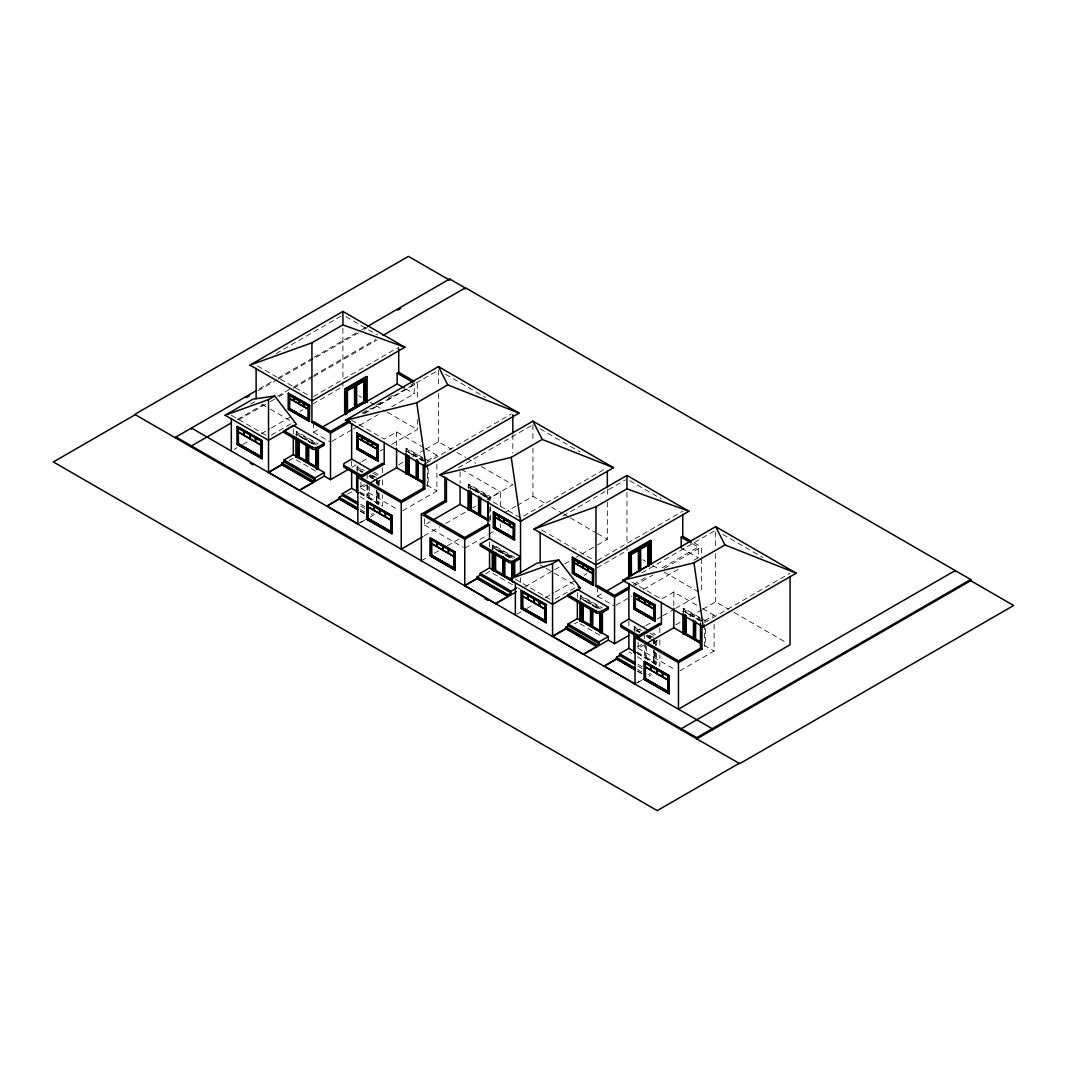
<?xml version="1.0" encoding="UTF-8"?>
<svg xmlns="http://www.w3.org/2000/svg" width="1067" height="1067" viewBox="0 0 1067 1067"><rect width="100%" height="100%" fill="white"/><g stroke="black" fill="none" stroke-linecap="round" stroke-linejoin="round"><path stroke-width="0.75" stroke-dasharray="5 3.75" d="M276.046 353.644L341.493 315.845M259.268 388.908L272.245 381.412M278.02 378.078L312.631 358.085M314.071 357.258L360.233 330.61M361.673 329.783L367.448 326.449M258.081 390.775L276.806 379.972M278.247 379.132L358.912 332.571M364.554 329.303L367.448 327.636M250.612 404.113L254.746 401.725M237.261 419.504L263.229 404.513M277.647 396.19L292.078 387.855M293.518 387.028L312.271 376.198M313.711 375.371L375.731 339.559M238.701 419.865L268.991 402.379M270.444 401.539L277.647 397.377M279.087 396.551L286.303 392.376M293.518 388.215L312.271 377.398M313.711 376.558L377.171 339.92M313.351 396.537L398.725 347.242M234.18 449.394L237.047 447.74M242.769 444.446L248.491 441.138M261.375 433.695L269.951 428.747M271.391 427.92L289.984 417.184M300 411.395L302.868 409.741M312.871 403.966L342.92 386.614L342.92 381.626M271.285 435.136L291.945 423.212M295.906 435.096L296.679 431.508L318.379 444.045M313.471 423.052L313.471 432.255L317.806 429.761M308.536 441.365L315.672 445.606M362.273 413.036L370.929 408.034M376.704 404.7L382.466 401.365M388.241 398.031L394.016 394.697M411.328 384.707L414.223 383.04L414.223 393.776L391.136 407.101M363.02 413.716L437.017 370.996M364.674 413.436L417.317 383.04L417.317 399.658M289.064 460.664L293.318 458.21M331.97 441.271L352.163 429.601M353.617 428.774L357.938 426.267M359.379 425.44L378.145 414.61M423.932 447.713L396.591 431.922L384.187 439.084L351.643 420.291M351.87 467.359L360.406 462.438M361.833 461.611L367.515 458.33M380.319 450.928L383.173 449.287M391.709 444.365L417.317 429.574L417.317 419.598M356.671 470.174L357.445 466.586L364.22 470.507M405.673 451.781L406.447 448.207L422.719 457.596M347.509 494.261L351.643 491.874L354.457 493.501M360.179 486.952L364.447 484.485M398.591 464.772L404.286 461.478M412.822 456.556L424.213 449.981M425.626 449.154L438.444 441.765L451.314 449.194M360.939 482.164L360.939 488.299L366.648 485.005M375.997 482.604L382.64 478.776L382.64 486.832M427.333 460.704L436.883 455.182M427.374 461.171L428.147 460.731L424.079 458.383M367.235 484.898L367.128 496.195L367.128 484.952M426.146 463.185L511.4 413.956M368.288 497.916L368.168 486.352M369.302 486.085L369.302 497.329M376.424 501.57L376.531 490.26L376.424 501.57L369.195 497.395M376.811 490.433L376.811 503.731L377.598 503.277M371.276 514.547L373.343 513.347M357.845 523.79L366.101 519.015M360.593 522.497L366.101 519.322M370.236 516.935L375.757 513.747M458.543 467.693L531.513 425.56M428.147 468.56L428.147 485.792L427.374 486.232L427.374 464.305M402.659 510.746L436.883 490.98L436.883 463.318M468.053 487.792L468.826 484.218L490.527 496.742L490.527 499.876M470.254 486.979L469.6 487.352L488.846 497.715L470.254 486.979L470.254 490.3M424.439 518.815L424.439 524.964L430.148 521.67M468.053 484.658L489.753 497.195L490.527 496.742M500.383 506.492L500.383 491.847L487.992 499.009L520.536 517.802L605.909 468.506M424.132 535.927L439.871 526.845M445.593 523.537L467.053 511.146M472.774 507.852L475.642 506.198M487.085 499.583L512.84 484.711L481.364 466.546M421.345 560.749L428.494 556.627M434.216 553.32L438.51 550.839M447.1 545.891L459.97 538.448M504.318 512.84L515.774 506.238M517.202 505.411L532.94 496.328L545.811 503.757M464.745 548.225L487.552 535.047M488.979 534.234L494.688 530.939M492.26 550.025L492.26 545.317L493.034 544.877L514.734 557.401M562.923 515.975L625.529 479.83M504.784 554.787L512.133 558.908M485.405 573.873L489.54 571.485L516.308 586.943M524.804 586.93L553.266 570.498M554.693 569.671L563.229 564.75M564.643 563.923L570.338 560.642M576.033 557.347L580.301 554.88M581.728 554.066L595.96 545.851M597.373 545.024L607.336 539.275L607.336 499.316M597.373 560.522L682.747 511.226M516.788 614.205L521.083 611.724M526.805 608.43L532.526 605.122M545.397 597.68L553.986 592.732M555.414 591.905L574.019 581.168M584.036 575.38L586.89 573.726M596.906 567.951L626.956 550.599L626.956 545.61M555.307 599.12L575.98 587.197M579.941 599.08L580.715 595.493L602.415 608.03M597.507 587.037L597.507 596.24L601.828 593.745M641.667 572.939L714.236 531.046M592.465 605.416L599.707 609.59M633.318 584.516L647.749 576.18M662.18 567.844L698.245 547.024L698.245 557.761L693.923 560.255M634.478 585.636L652.977 574.953M664.354 568.378L701.352 547.024L701.352 556.987M574.513 623.835L577.354 622.194M615.992 605.256L631.864 596.08M643.414 589.424L678.052 569.418M696.831 605.269L673.81 591.972L661.407 599.134L628.863 580.341M633.891 630.224L634.665 626.636L641.44 630.557M635.892 631.344L644.428 626.422M645.855 625.595L651.55 622.314M657.245 619.02L661.513 616.553M662.927 615.739L674.317 609.164M675.744 608.337L698.512 595.199M637.119 631.184L639.626 632.518M682.893 611.831L683.667 608.257L699.939 617.646M637.399 647.002L641.667 644.535M675.811 624.822L681.506 621.528M690.042 616.606L701.432 610.031M702.846 609.204L715.65 601.815L728.534 609.244M638.159 642.214L638.159 648.349L643.868 645.055M653.217 642.654L659.859 638.826L659.859 646.882M704.553 620.754L714.103 615.232M704.593 621.221L705.367 620.781L701.299 618.433M704.727 622.448L790.06 573.179M645.508 657.966L645.375 644.735M646.522 646.135L646.522 657.379M653.644 661.62L653.751 650.31L653.644 661.62L646.415 657.445M654.031 650.483L654.031 663.781L654.805 663.327M654.031 663.781L656.365 664.221L656.365 653.257M648.496 674.597L650.563 673.397M635.052 683.84L643.321 679.065M637.813 682.547L643.321 679.372M648.829 676.185L651.59 674.597M679.879 670.796L714.103 651.03L714.103 623.368M345.788 316.686L377.265 334.851M445.593 374.304L485.658 397.431M540.089 428.867L580.155 451.995M629.81 480.67L661.287 498.836M722.812 534.354L762.865 557.481M694.204 542.89L701.352 547.024M692.563 543.743L698.245 547.024M405.7 388.855L414.223 393.776M681.199 547.918L698.245 557.761M358.659 395.71L361.526 397.351M370.102 402.312L374.397 404.793M375.824 405.62L385.841 411.395M387.281 412.222L417.317 429.574M457.036 452.501L465.625 457.463M467.053 458.29L475.642 463.238M551.532 507.065L562.989 513.667M564.416 514.494L568.711 516.975M570.138 517.802L595.893 532.673M597.32 533.5L607.336 539.275M642.694 559.695L645.548 561.335M652.711 565.47L658.432 568.778M664.154 572.085L698.485 591.905M734.256 612.551L787.193 643.121M425.373 448.54L438.444 456.076M461.531 469.413L500.383 491.847M702.593 608.59L715.65 616.126M405.673 448.647L423.306 458.823M682.893 608.697L700.526 618.873M425.146 460.931L407.221 451.328L425.826 462.078M702.353 620.981L684.44 611.378L703.046 622.128M423.132 460.851L418.197 458.116L423.025 460.904M700.352 620.901L695.417 618.166L700.245 620.954M257.56 365.968L309.057 395.697M541.583 529.952L593.092 559.682M426.6 484.885L428.147 485.792M426.813 485.165L436.883 490.98M704.033 645.215L714.103 651.03M313.471 432.255L330.517 442.098M597.507 596.24L614.552 606.083M261.842 404.246L269.004 408.368M270.431 409.195L293.318 422.412M540.155 564.923L544.45 567.404M545.877 568.218L553.026 572.352M554.467 573.179L577.354 586.397M374.184 472.094L378.412 474.535M652.817 632.958L655.631 634.585M372.77 473.081L378.412 476.335M649.99 633.131L654.218 635.572M372.356 475.202L376.424 477.549M649.576 635.252L653.644 637.599M295.906 431.962L317.606 444.486M356.671 467.039L363.447 470.947M370.236 474.868L374.304 477.216M492.26 545.317L513.961 557.854M579.941 595.946L601.641 608.47M633.891 627.089L640.667 630.997M647.442 634.918L651.51 637.266M316.699 445.006L297.466 434.642L316.059 445.379M362.847 471.654L358.219 469.72L362.206 472.027M369.489 475.482L373.477 477.789M600.734 608.99L581.488 598.627L600.094 609.364M640.067 631.704L635.439 629.77L639.426 632.077M646.709 635.532L650.697 637.839M368.849 475.855L372.836 478.163M646.068 635.905L651.377 638.973M306.469 440.178L299.133 436.056L306.376 440.231M309.75 442.071L315.779 445.553M360.006 471.08L362.407 472.468M375.331 479.923L369.195 476.509L372.81 478.603M502.824 553.546L495.488 549.425L502.73 553.6M590.504 604.162L583.169 600.041L590.398 604.215M593.785 606.056L599.801 609.537M652.551 639.973L646.415 636.559L650.03 638.653M505.998 555.494L512.027 558.975M360.939 488.299L398.364 509.906M424.439 524.964L463.305 547.398M638.159 648.349L675.584 669.956M231.326 415.25L267.097 435.91M515.361 579.234L551.119 599.894M359.899 492.02L367.235 496.142M637.119 652.07L644.455 656.192L644.455 644.948M358.992 492.541L382.64 506.198L382.64 494.901M636.212 652.591L659.859 666.248L659.859 654.951M360.193 493.381L377.465 503.357L377.465 491.727M637.412 653.431L654.685 663.407L654.685 650.11M376.811 503.731L378.372 504.624L378.372 492.1M296.146 459.837L318.686 472.854M360.099 496.755L365.728 500.01M517.722 587.757L520.536 589.384M580.168 623.822L602.722 636.839M628.863 651.924L631.677 653.551M637.319 656.805L642.948 660.06M360.659 504.238L364.887 506.678M637.879 664.288L643.508 667.542M360.659 506.038L364.887 508.479M637.879 666.088L643.508 669.342M360.379 509.452L366.008 512.707M637.599 669.502L643.228 672.757M360.379 510.946L366.008 514.187M637.599 670.996L643.228 674.251M360.379 511.24L366.008 514.494M637.599 671.29L643.228 674.544M715.65 531.886L715.65 546.878M715.65 553.533L715.65 601.815M705.367 628.61L705.367 645.842L704.593 646.282L704.593 624.355M701.352 558.655L701.352 593.559M683.667 608.257L683.667 612.951M673.81 591.972L673.81 606.616M659.859 627.876L659.859 633.971M656.365 640.733L656.365 645.428M655.578 641.187L655.578 645.882M655.578 652.15L655.578 664.674M654.685 640.133L654.685 643.468M654.031 640.507L654.031 643.841M644.348 635.372L644.348 638.573M634.665 626.636L634.665 631.344M628.863 620.927L628.863 627.369M626.956 492.327L626.956 543.943M607.336 489.326L607.336 497.649M580.715 595.493L580.715 600.201M577.354 592.799L577.354 597.64M532.94 424.733L532.94 441.378M532.94 448.047L532.94 496.328M520.536 577.74L520.536 582.582M512.84 434.776L512.84 453.088M500.383 524.39L500.383 527.645M493.034 544.877L493.034 549.572M490.527 506.145L490.527 521.803L489.753 522.243L489.753 506.585M489.753 497.195L489.753 500.33M489.54 542.103L489.54 546.944M468.826 484.218L468.826 488.913M460.09 471.841L460.09 483.231M438.444 370.169L438.444 386.828M438.444 393.483L438.444 441.765M406.447 448.207L406.447 452.901M396.591 431.922L396.591 446.566M382.64 467.826L382.64 473.921M379.145 480.683L379.145 485.378M379.145 493.207L379.145 504.171M378.372 481.137L378.372 485.832M377.465 480.083L377.465 485.072M376.811 480.457L376.811 483.778M367.128 475.322L367.128 478.523M357.445 466.586L357.445 471.294M351.643 460.877L351.643 467.319M342.92 328.343L342.92 379.959M296.679 431.508L296.679 436.216M293.318 428.814L293.318 433.655M409.008 452.688L416.237 456.863L409.008 452.688M471.387 488.699L478.616 492.887L471.387 488.699M480.683 494.074L487.926 498.249L480.683 494.074M494.461 547.638L493.808 548.011L513.054 558.374L494.461 547.638M686.228 612.738L693.457 616.913L686.228 612.738M653.751 643.881L653.751 640.68L653.644 643.948M376.531 483.831L376.531 480.63L376.424 483.898"/><path stroke-width="1.5" d="M621.461 625.209L621.541 625.142A3.241 1.867 0 0 0 621.461 627.383L638.119 637.012M135.256 414.676L53.35 461.958L657.259 810.627L739.164 763.332M249.918 365.141L342.92 311.444L404.927 347.242L311.924 400.939L249.918 365.141L311.924 342.774L342.92 324.875L404.927 347.242M175.975 438.177L175.975 436.99L256.387 390.562M367.448 326.449L449.66 278.98L465.159 287.93L465.159 289.117M246.29 397.591L249.171 395.924M397.804 310.11L400.685 308.443M225.124 415.25L253.026 399.151L274.726 396.017L296.426 424.199L268.524 440.311L225.124 415.25L268.524 399.592L274.726 396.017M231.499 422.839L191.473 445.939L191.473 447.126M382.946 335.398L465.412 287.783L970.703 579.501L970.703 580.701L696.764 738.857L696.764 737.67L175.975 436.99M288.343 393.376L309.603 405.353L309.35 421.412L288.343 409.275L288.343 393.376L309.603 405.353M289.37 395.163L308.51 405.993L308.31 419.611L289.37 408.688L289.37 395.163L308.416 406.047L308.31 419.611M237.221 426.533L262.282 440.711L262.029 458.757L237.221 444.432L237.221 426.533L262.282 440.711M289.37 398.551L293.505 400.552L293.438 397.511M238.261 428.334L238.448 443.725L261.188 456.849L261.188 441.338L238.261 428.334L238.261 443.845L261.188 456.849M289.69 398.658L308.416 409.421M238.581 432.015L244.05 435.136L244.01 431.575M238.581 432.322L261.095 445.272M293.638 400.925L293.798 397.604L293.758 400.712L298.947 403.659L298.947 400.578M244.263 431.722L244.263 435.296L249.731 438.417L249.731 434.829M299.16 400.739L299.16 403.819L303.642 406.407L303.575 403.366M288.343 409.275L309.603 421.252M289.37 408.688L308.416 419.264M303.895 403.473L303.895 406.554L308.416 409.128M249.945 435.003L249.825 438.804M237.221 444.432L262.282 458.61M238.261 443.845L261.095 456.609M255.373 438.137L255.373 441.711L249.945 438.577M255.627 438.284L255.627 441.858L261.095 444.979M346.348 413.222L346.348 389.962L346.988 390.335L346.988 413.596L345.441 414.489L344.668 414.049L344.668 388.988L366.368 376.464L367.141 376.904L367.141 401.966L364.821 402.406M344.668 388.988L345.441 389.442L367.141 376.904M349.002 388.428L360.966 381.519M346.988 390.335L365.594 379.599L365.594 402.859M347.282 390.495L354.617 386.374L347.282 390.495L347.375 411.435L354.617 407.261L354.511 386.321M356.685 406.06L356.578 385.12L363.807 380.946L363.914 401.886L356.578 406.007L363.914 401.886M356.685 385.187L363.914 381.012M285.356 430.014L293.318 425.413L324.328 443.312L324.328 445.099L318.006 448.754A4.215 2.441 0 0 1 312.044 448.754L284.022 432.575L284.022 430.788L312.044 446.953A4.215 2.441 0 0 0 318.006 446.953L324.328 443.312M311.924 342.774L311.924 422.412L313.471 421.518L330.517 431.361L349.282 420.531M322.127 427.253L397.164 383.933L397.164 373.197L398.725 372.303L414.463 381.386M347.282 411.369L354.617 407.261M345.441 420.291L438.444 366.595L519.042 413.129L426.04 466.826L345.441 420.291L416.744 402.793L447.74 384.894L519.042 413.129M284.022 459.997L315.018 477.896L315.018 479.683L284.022 461.784L284.022 459.997L293.318 454.622L324.328 472.521L324.328 476.109L299.52 490.42L268.524 472.228L281.955 464.465L312.951 482.364L299.52 490.126M311.924 422.412L330.517 433.149L350.443 421.652M281.955 462.985L312.951 480.884L312.951 482.671L281.955 464.772L281.955 462.985L284.022 461.784M281.955 464.772L268.524 472.521L268.524 399.592M295.906 438.23L295.906 457.023L296.679 456.569M295.906 457.023L298.24 457.463M299.24 440.818L299.24 456.876M306.469 444.992L306.376 461.117L306.376 445.059M356.845 433.109L378.105 445.086L377.851 461.131L356.845 449.007L356.845 433.109L378.105 445.086M307.536 462.838L307.403 446.286M308.443 446.246L308.443 462.304L308.536 446.193M357.872 434.896L377.011 445.713L376.824 459.343L357.872 448.407L357.872 434.896L376.918 445.766L376.824 459.343M357.872 438.27L362.046 440.258L361.953 437.243M358.205 438.39L376.824 449.207M362.273 437.35L362.273 440.431L367.408 443.405L367.448 440.298M362.046 440.258L362.006 437.203M316.059 448.7L316.059 468.653L316.832 468.2M316.059 468.653L318.379 469.093L318.379 447.166M367.675 440.471L367.675 443.552L372.183 446.113L372.183 443.032M356.845 449.007L378.105 460.984M357.872 448.407L376.918 458.983M372.41 443.205L372.41 446.286L376.918 448.847M315.018 477.896L324.328 472.521M312.951 480.884L315.018 479.683M371.369 470.467L351.643 459.077L344.334 463.305A3.241 1.867 0 0 0 344.241 465.532L362.287 475.962M324.328 476.109L330.517 479.683L349.016 469M357.845 524.097L357.845 477.563L382.64 463.238L384.187 464.132L384.187 442.205M384.187 464.132L360.939 477.563L401.245 500.823L423.239 488.126L423.239 464.625M357.845 504.411L342.347 495.461L342.347 493.661L351.643 488.299L357.272 491.554M357.565 509.613L339.239 499.036L339.239 497.249L342.347 495.461M339.239 499.036L326.835 506.198L339.239 498.742L357.565 509.319M369.502 483.351L396.591 467.719L423.932 483.498M356.671 473.308L356.671 492.1L357.445 491.647M405.673 453.342L405.673 473.708L406.447 473.255L423.946 483.351M405.673 473.708L407.994 474.148M409.008 473.575L409.008 455.902L408.901 473.628L416.13 477.803L416.237 460.077M367.035 501.477L392.096 515.654L391.829 533.7L367.035 519.376L367.035 501.477L392.096 515.654M368.062 503.277L368.262 518.669L390.989 531.793L390.989 516.281L368.062 503.277L368.062 518.789L390.989 531.793M368.395 506.958L373.85 510.079L373.85 506.492L373.85 510.079M368.422 507.238L390.869 520.243M417.304 479.523L417.17 459.65M418.197 461.331L418.197 479.003L418.304 461.277M374.077 506.665L374.077 510.239L379.492 513.374L379.492 509.799M439.937 474.842L532.94 421.158L613.538 467.693L520.536 521.376L439.937 474.842L511.24 457.343L542.236 439.444L613.538 467.693M379.759 509.946L379.625 513.747M367.035 519.376L392.096 533.553M357.845 477.563L401.245 502.61L424.773 489.033L424.773 463.972M385.174 513.08L385.174 516.655L379.759 513.52M385.44 513.227L385.44 516.801L390.869 519.936M390.802 516.401L390.802 531.913M390.869 531.566L368.395 518.602M421.345 560.749L421.345 514.214L444.872 500.636L446.446 501.517L446.446 478.029M446.446 501.517L424.439 514.214L464.745 537.488L487.992 524.057L489.54 524.964L489.54 538.702L520.536 556.601L513.227 560.815A3.241 1.867 0 0 1 509.359 560.869L480.243 544.063L480.243 545.851L509.359 562.656A3.241 1.867 0 0 0 513.12 562.656L520.536 558.388M433.002 520.016L460.09 504.371L487.526 520.216M468.053 490.927L468.053 509.719L468.826 509.279L487.646 520.136M422.705 536.754L401.245 549.145L401.245 502.61M468.053 509.719L470.374 510.173L470.254 491.967M430.228 537.968L455.289 552.132L455.035 570.178L430.228 555.867L430.228 537.968L455.289 552.132M431.268 539.755L431.455 555.16L454.195 568.284L454.195 552.773L431.268 539.755L431.268 555.267L454.195 568.284M431.588 539.875L431.628 543.423L437.057 546.557L437.057 542.983M479.683 515.534L479.55 497.329M437.27 543.156L437.27 546.731L442.738 549.838L442.738 546.264L442.738 549.838M493.394 511.933L514.654 523.91L514.401 539.969L493.394 527.845L493.394 511.933L514.654 523.91M494.421 513.734L513.56 524.551L513.36 538.181L494.421 527.245L494.421 513.734L513.467 524.604M494.741 513.841L494.741 516.921L499.223 519.509L499.156 516.455M442.952 546.437L442.818 550.239M430.228 555.867L455.289 570.031M431.268 555.267L454.102 568.031M499.476 516.575L499.356 519.882M421.345 514.214L464.745 539.275L489.54 524.964M448.38 549.572L448.38 553.146L442.952 550.012M448.633 549.718L448.633 553.293L454.062 556.427M504.211 519.309L504.211 522.39L509.399 525.337L509.493 522.203M493.394 527.845L514.654 539.822M494.421 527.245L513.467 537.821M454.195 552.773L453.995 568.391M454.062 556.721L431.628 543.73L431.628 555.067M509.653 525.484C509.786 517.708 508.239 529.325 513.467 527.685M513.56 524.551L513.36 538.181M480.243 544.063L489.54 538.702M513.36 528.045L494.741 517.215L494.741 527.058M533.953 529.125L626.956 475.429L688.949 511.226L595.96 564.923L533.953 529.125L595.96 506.758L626.956 488.859L688.949 511.226M480.243 573.286L511.24 591.185L511.24 592.972L480.243 575.073L480.243 573.286L489.54 567.911L552.559 604.295L580.448 588.184L558.761 560.002L537.061 563.136L509.159 579.234L552.559 563.576L558.761 560.002M477.136 576.86L508.132 594.759L508.132 596.546L477.136 578.647L477.136 576.86L480.243 575.073M477.136 578.647L464.745 585.81L464.745 539.275M492.26 551.586L492.26 570.378L494.581 570.832M495.595 552.573L495.595 570.245M502.824 556.747L502.73 574.486L502.73 556.814M503.891 576.193L503.757 557.988M514.734 582.462L512.413 582.008L512.413 562.069M511.24 591.185L516.548 588.104M572.365 557.361L593.639 569.338L593.372 585.396L572.365 573.259L572.365 557.361L593.639 569.338M508.132 594.759L511.24 592.972M495.742 603.402L508.132 596.253L477.136 578.354L464.745 585.516L495.742 603.709L516.401 591.772M573.406 559.148L592.532 569.978L592.345 583.596L573.406 572.672L573.406 559.148L592.345 570.085M573.726 559.255L573.726 562.336L577.58 564.523L577.66 561.389M521.256 590.518L546.317 604.696L546.064 622.741L521.256 608.417L521.256 590.518L546.317 604.696M522.297 592.318L522.483 607.71L545.224 620.834L545.224 605.322L522.297 592.318L522.297 607.83L545.224 620.834M522.617 592.425L522.617 596L528.072 599.12L528.072 595.533M577.794 561.615L577.794 564.696L582.982 567.644L582.875 564.616M572.365 573.259L593.639 585.236M573.406 572.672L592.412 583.262M528.165 599.507L528.338 595.679L528.298 599.281L533.727 602.415L533.727 598.84M583.062 568.031L583.236 564.71L583.196 567.804L587.717 570.378L587.797 567.244M587.93 567.457L587.93 570.538L592.412 573.126M533.98 598.987L533.98 602.562L539.449 605.683L539.449 602.095L539.449 605.683M521.256 608.417L546.317 622.595M522.297 607.83L545.09 620.607M539.662 602.268L539.529 606.069M592.345 573.459L573.726 562.642L573.726 572.486L592.345 583.596M628.703 578.034L628.703 552.973L650.403 540.449L651.177 540.889L651.177 564.376M628.703 552.973L629.477 553.413L651.177 540.889M630.384 575.54L630.384 553.946L638.346 549.345M643.668 546.277L646.322 544.744M630.384 553.946L649.63 543.57L649.63 565.177M638.64 550.359L631.304 554.48L631.411 575.42L638.64 571.245L638.546 550.305L638.64 571.245M640.707 570.045L640.613 549.105L647.949 544.997L647.949 565.87L640.613 569.991M545.024 605.442L545.024 620.954M568.057 594.772L577.354 589.397L608.35 607.296L608.35 609.084L602.041 612.725A4.215 2.441 0 0 1 596.066 612.725L568.057 596.56L568.057 594.772L596.066 610.938A4.215 2.441 0 0 0 602.041 610.938L608.35 607.296M545.09 608.977L539.662 605.843M545.09 609.284L522.617 596.306L522.617 607.643M595.96 506.758L595.96 586.397L597.507 585.503L614.552 595.346L628.983 587.01M681.199 547.918L681.199 537.181L682.747 536.288L691.336 541.236M622.661 580.341L715.65 526.645L796.249 573.179L703.26 626.876L622.661 580.341L693.95 562.842L724.96 544.944L796.249 573.179M606.163 591.238L624.929 580.408M568.057 623.982L599.054 641.881L599.054 643.668L568.057 625.769L568.057 623.982L577.354 618.607L580.848 620.621M595.96 586.397L614.552 597.133L628.783 588.917M565.99 626.969L596.986 644.855L596.986 646.655L565.99 628.756L565.99 626.969L568.057 625.769M565.99 628.756L552.559 636.506L552.559 563.576M579.941 603.775L579.941 620.994L580.715 620.554L580.715 603.322M579.941 620.994L582.262 621.447M583.169 604.869L583.169 620.927L583.276 604.802M634.065 593.159L655.325 605.136L655.071 621.181L634.065 609.057L634.065 593.159L655.325 605.136M635.092 594.946L654.231 605.763L654.031 619.394L635.092 608.457L635.092 594.946L654.138 605.816M635.425 595.053L635.092 598.32M639.493 597.4L639.36 600.708M591.438 626.889L591.438 608.617M592.465 626.289L592.572 610.177L592.465 626.289L599.801 630.41L599.801 612.738M639.226 600.334L639.266 597.227L639.226 600.334L635.425 598.134M644.561 600.414L644.628 603.455L639.493 600.481M644.895 600.521L644.761 603.829M634.065 609.057L655.325 621.034M635.092 608.457L635.452 598.414L654.031 609.257M649.63 603.255L649.63 606.336L654.098 608.924M600.094 612.685L600.094 632.638L600.868 632.184M600.094 632.638L602.415 633.078L602.415 611.151M648.589 630.517L628.863 619.127L621.541 623.355A3.241 1.867 0 0 0 621.461 625.582L639.506 636.025M654.231 605.763L654.031 619.394M599.054 641.881L608.35 636.506L608.35 640.093L583.556 654.404L552.559 636.212L565.99 628.45L596.986 646.349L583.556 654.111M596.986 644.855L599.054 643.668M654.098 619.06L635.425 608.27L635.292 594.826M608.35 640.093L614.552 643.668L628.783 635.452M635.052 684.147L635.052 637.613L659.859 623.288L661.407 624.182L661.407 602.255M661.407 624.182L638.159 637.613L678.452 660.873L700.459 648.176L700.459 623.115M635.052 664.461L619.554 655.511L619.554 653.711L628.863 648.349L635.905 652.417M634.772 669.663L616.459 659.086L616.459 657.299L619.554 655.511M616.459 659.086L604.055 666.248L616.459 658.792L634.772 669.369M646.709 643.401L673.81 627.769L701.152 643.548M633.891 633.358L633.891 652.15L634.665 651.697M682.893 613.392L682.893 633.758L683.667 633.305L699.832 642.641M682.893 633.758L685.214 634.198M686.121 616.019L686.121 633.678L686.228 615.952M644.255 661.527L669.302 675.704L669.049 693.75L644.255 679.426L644.255 661.527L669.302 675.704M645.282 663.327L645.482 678.719L668.209 691.843L668.209 676.331L645.282 663.327L645.282 678.839L668.209 691.843M645.642 666.995L651.03 670.143L651.07 666.542M645.642 667.288L668.115 680.266M694.51 639.573L694.39 621.367M695.417 621.381L695.417 639.053L695.524 621.327M651.283 666.715L651.283 670.289L656.752 673.41L656.752 669.823M656.979 669.996L656.845 673.797M644.255 679.426L669.302 693.603M635.052 637.613L678.452 662.66L701.993 649.083L701.993 625.582M662.394 673.13L662.394 676.705L656.979 673.57M662.66 673.277L662.66 676.851L668.115 679.972M668.209 676.331L668.022 691.963M668.075 691.616L645.602 678.652M955.218 570.565L681.266 728.721L681.266 729.908M696.764 737.67L970.703 579.501M970.703 580.701L1013.65 605.496L739.711 763.652L134.762 414.383L408.434 256.373L449.66 280.181L449.66 278.98M397.164 373.197L412.796 382.213M681.199 537.181L691.149 542.916M397.164 383.933L404.273 388.041M365.594 379.599L364.941 379.225L364.941 402.486M356.298 384.96L355.644 384.587L355.524 407.781M640.32 548.945L639.68 548.571L639.68 571.845M367.141 401.966L366.368 401.512L346.215 413.156L346.988 413.596M647.842 565.817L647.842 544.93M499.476 519.656L503.997 522.216L503.997 519.136M644.895 603.602L649.403 606.163L649.403 603.082M418.197 479.003L424.333 482.417M686.121 633.678L693.457 637.799L693.457 620.127M695.417 639.053L700.352 641.774M308.51 419.504L289.57 408.568L289.57 395.057M377.011 459.237L358.072 448.3L358.072 434.776M513.56 538.061L494.621 527.138L494.621 513.614M635.292 608.35L654.231 619.287M578.394 586.997L580.448 588.184M359.526 476.162L344.334 467.386A3.241 1.867 0 0 1 343.974 465.399M299.133 456.943L306.469 461.064M308.443 462.304L315.779 466.426L315.779 448.754M495.488 570.298L502.824 574.419M510.92 579.088L504.784 575.673L504.891 559.548M583.169 620.927L590.504 625.035L590.504 608.977M582.008 621.301L608.35 636.506M316.699 468.28L298.106 457.543L298.106 440.924M513.054 581.635L494.461 570.898L494.461 552.626M600.734 632.264L582.142 621.528L582.142 604.909M356.671 492.1L358.219 492.994M633.891 652.15L635.439 653.044M342.347 493.661L357.845 502.61M619.554 653.711L635.052 662.66M339.239 497.249L357.565 507.825M616.459 657.299L634.772 667.875M326.835 505.891L357.845 523.79M604.055 665.941L635.052 683.84M250.185 463.131L253.066 464.799M485.005 598.707L487.886 600.361M700.459 648.176L701.993 649.083M423.239 488.126L424.773 489.033M715.65 526.645L724.96 544.944M532.94 421.158L542.236 439.444M438.444 366.595L447.74 384.894M693.95 562.842L703.26 626.876M511.24 457.343L520.536 521.376M416.744 402.793L426.04 466.826M955.205 570.552L955.205 571.752M790.06 576.513L790.06 644.761L678.452 709.195L678.452 662.66M712.263 729.908L712.263 728.721L191.473 428.04L191.473 429.241M685.094 614.339L685.094 634.278M684.44 614.712L684.44 634.652M682.747 514.361L682.747 536.288M673.81 608.243L673.81 627.769M669.049 675.851L669.049 693.75M655.071 605.282L655.071 621.181M650.403 540.449L650.403 563.936M648.976 543.21L648.976 566.47M644.508 661.38L644.508 679.279M635.439 634.758L635.439 638.079M634.318 592.999L634.318 608.91M631.024 554.32L631.024 575.913M629.477 553.413L629.477 576.914M628.863 583.569L628.863 619.127M628.863 630.597L628.863 648.349M626.956 475.429L626.956 488.859M614.552 597.133L614.552 643.668M607.336 471.014L607.336 487.659M602.041 610.938L602.041 612.725M601.641 611.604L601.641 633.531M596.066 610.938L596.066 612.725M593.372 569.485L593.372 585.396M581.488 603.615L581.488 621.901M577.354 600.868L577.354 618.607M573.593 559.041L573.593 572.552M572.632 557.214L572.632 573.112M546.064 604.842L546.064 622.741M540.155 532.326L540.155 562.682M521.523 590.371L521.523 608.27M520.536 519.416L520.536 572.899M515.361 582.489L515.361 615.032M514.734 560.535L514.734 576.193M514.401 524.07L514.401 539.969M513.961 560.989L513.961 576.647M512.84 414.796L512.84 433.109M512.133 562.122L512.133 578.181M512.027 562.176L512.027 578.247M493.648 511.787L493.648 527.685M493.808 552.999L493.808 571.272M489.54 550.172L489.54 567.911M487.926 501.463L487.992 524.057M487.819 501.517L487.819 519.189L480.577 515.014L480.683 497.289M478.616 496.088L478.523 513.827L471.281 509.639L471.387 491.914M469.6 490.673L469.6 510.613M468.826 490.487L468.826 509.279M460.09 486.485L460.09 504.371M455.035 552.293L455.035 570.178M444.872 477.136L444.872 500.636M430.494 537.821L430.494 555.72M407.874 455.942L407.874 474.228M407.221 454.662L407.221 474.602M398.725 348.816L398.725 372.303M396.591 448.193L396.591 467.719M391.829 515.801L391.829 533.7M377.851 445.232L377.851 461.131M367.288 501.33L367.288 519.229M363.807 380.946L363.807 401.832M358.219 474.708L358.219 478.029M357.098 432.949L357.098 448.86M351.643 423.519L351.643 459.077M351.643 470.547L351.643 488.299M347.375 390.549L347.375 411.435M345.441 389.442L345.441 414.489M342.92 311.444L342.92 324.875M330.517 433.149L330.517 479.683M318.006 446.953L318.006 448.754M317.606 447.62L317.606 469.547M312.044 446.953L312.044 448.754M309.35 405.5L309.35 421.412M297.466 439.631L297.466 457.916M293.318 436.883L293.318 454.622M288.597 393.23L288.597 409.128M262.029 440.858L262.029 458.757M261.095 441.391L260.988 456.969M256.12 368.342L256.12 398.698M237.488 426.387L237.488 444.285M231.326 418.504L231.326 451.048"/></g></svg>
